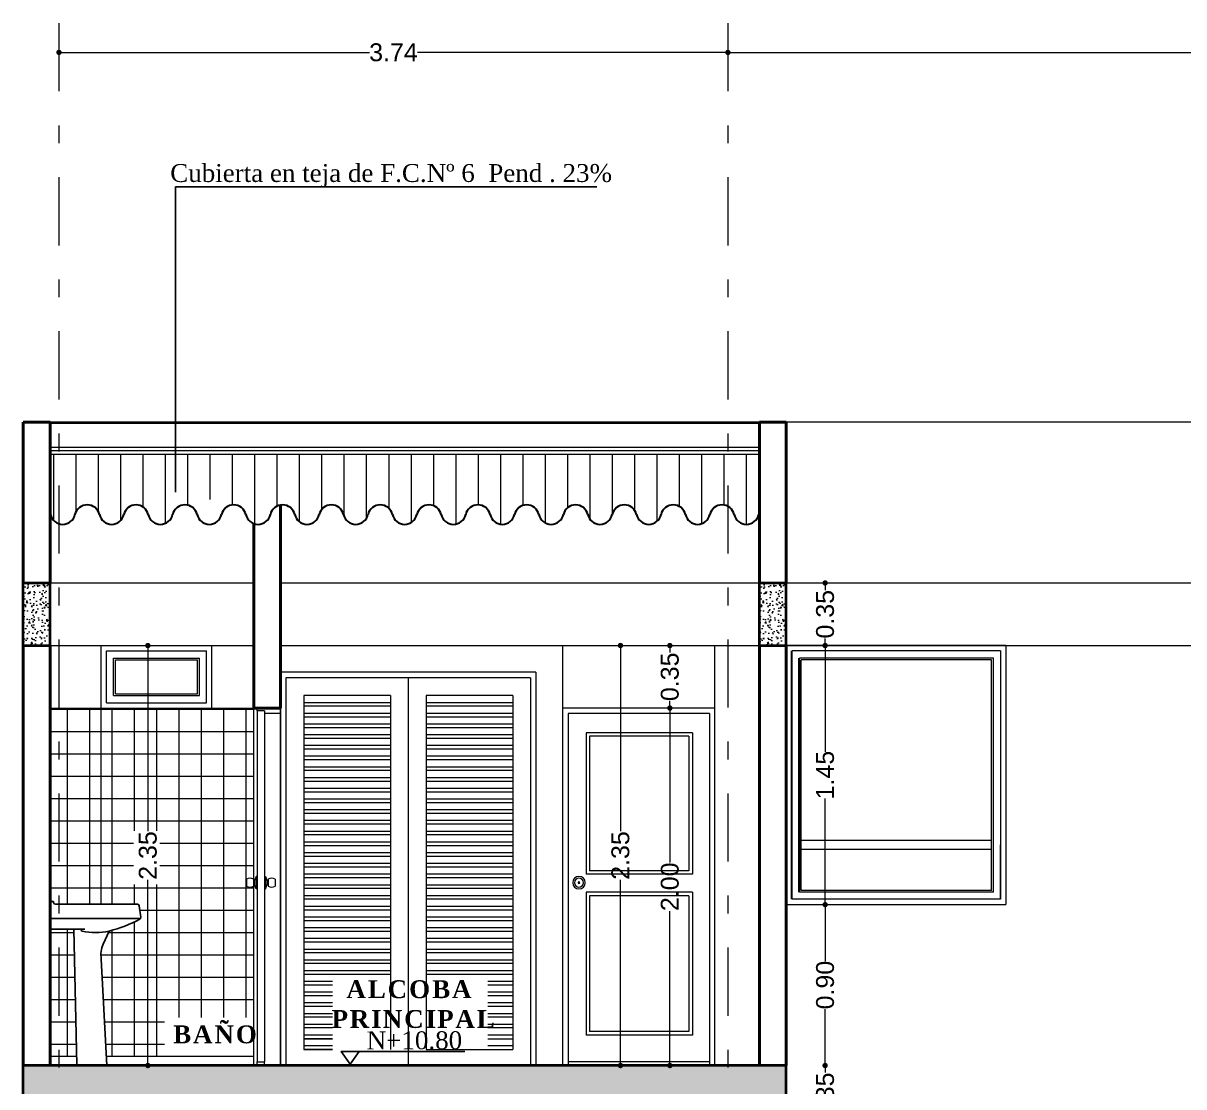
# Model space of a CAD drawing. Header units: inches. Extents: x 2908 to 3459, y -3172 to -55.
# Drawn here: x 3279.45 to 3285.95, y -242.39 to -236.44 of the extents above; entities that cross this region are included whole.
import ezdxf

# ---------------------------------------------------------------- set-up
doc = ezdxf.new("R2010")
doc.units = ezdxf.units.IN
doc.header["$MEASUREMENT"] = 0
doc.linetypes.add('DASHDOT', pattern=[25.4, 12.7, -6.35, 0, -6.35])
for name, color, linetype in [('BORDER', 1, 'Continuous'), ('MUE', 124, 'Continuous'), ('TEXTO', 4, 'Continuous')]:
    doc.layers.add(name, color=color, linetype=linetype)
for name, color, linetype, lineweight in [('Capa2', 1, 'Continuous', 25), ('closets', 32, 'Continuous', 18), ('COLUMNAS', 1, 'Continuous', 35), ('COTA', 1, 'Continuous', 9), ('COTAS 01', 1, 'Continuous', 25), ('E-EJES', 1, 'DASHDOT', 5), ('muebles madera', 44, 'Continuous', 18), ('muros 2', 5, 'Continuous', 40), ('muros bajitos', 4, 'Continuous', 15), ('PISO', 33, 'Continuous', 18), ('teja cortada', 252, 'Continuous', 30)]:
    doc.layers.add(name, color=color, linetype=linetype, lineweight=lineweight)
doc.styles.add('Arial new', font='arial.ttf')
doc.styles.add('CONSTRUCTORA', font='times.ttf', dxfattribs={"height": 0.3})
doc.dimstyles.new('GUS', dxfattribs={"dimtxt": 0.1, "dimasz": 0.03, "dimexe": 0.05, "dimexo": 0.05, "dimgap": 0.005, "dimtad": 0, "dimzin": 1, "dimdsep": 46, "dimtxsty": 'Arial new', "dimblk": 'DOT', "dimcen": 0.01, "dimse1": 1, "dimse2": 1, "dimclrd": 1, "dimclre": 252, "dimclrt": 1, "dimaunit": 1, "dimadec": 0, "dimazin": 2, "dimtfac": 1, "dimtmove": 0, "dimatfit": 2, "dimldrblk": 'ARCHTICK', "dimfxl": 1, "dimlwd": -1, "dimlwe": -1, "dimarcsym": 1})
pattern_1 = [(50, (0, 0), (0.0717260183, -0.0062752135), [0.0075, -0.0825]), (355, (0, 0), (-0.0138751334, 0.0752192134), [0.006, -0.066]), (100.4514, (0.00598, -0.00052), (0.0578509382, 0.0689439542), [0.006374019, -0.0701142112]), (46.1842, (0, 0.02), (0.1067241049, -0.0165519014), [0.01125, -0.12375]), (96.6356, (0.00889, 0.01862), (0.0934662706, 0.097411787), [0.0095610288, -0.1051713]), (351.1842, (0, 0.02), (0.0934661945, 0.09741186), [0.009, -0.099]), (21, (0.01, 0.015), (0.0596907052, -0.0402618891), [0.0075, -0.0825]), (326, (0.01, 0.015), (0.0243315332, 0.0725150045), [0.006, -0.066]), (71.4514, (0.014974, 0.011645), (0.0840222629, 0.0322530497), [0.006374019, -0.0701142112]), (37.5, (0, 0), (0.00121598553, 0.03328938538), [0, -0.0652, 0, -0.067, 0, -0.06625]), (7.5, (0, 0), (0.02630695374, 0.0394411712), [0, -0.0382, 0, -0.0637, 0, -0.02525]), (327.5, (-0.0223, 0), (0.05338224362, -0.00225548717), [0, -0.025, 0, -0.078, 0, -0.1035]), (317.5, (-0.0323, 0), (0.05831861693, 0.01001049823), [0, -0.0325, 0, -0.0518, 0, -0.0735])]

# ---------------------------------------------------------------- blocks, each defined once
blk = doc.blocks.new('lavamanos lateral')
at = {"layer": 'MUE', "linetype": 'Continuous'}
for p, q in [((2161.5263, 1650.482), (2161.5463, 1650.482)), ((2161.5263, 1650.327), (2161.5263, 1650.482)), ((2161.5463, 1650.477), (2161.5463, 1650.482)), ((2161.5563, 1650.467), (2162.0155, 1650.467)), ((2162.0335, 1650.3938), (2162.0254, 1650.4583)), ((2161.5263, 1650.387), (2162.0319, 1650.387)), ((2161.7211, 1650.327), (2161.5263, 1650.327)), ((2161.6585, 1650.327), (2161.6763, 1649.5681)), ((2161.8563, 1650.317), (2161.8238, 1650.2439)), ((2161.8127, 1650.1595), (2161.8441, 1649.5645))]:
    blk.add_line(p, q, dxfattribs=at)
for centre, radius, start, end in [((2161.5563, 1650.477), 0.01, 180, 270), ((2162.0155, 1650.457), 0.01, 7.12502, 90), ((2162.0235, 1650.3925), 0.01, 298.70829, 7.12502), ((2161.7087, 1650.327), 0.0103, 180, 256.45421), ((2161.6896, 1651.0023), 0.7052, 283.67362, 298.70829), ((2161.7813, 1650.6284), 0.3202, 256.45421, 283.54579), ((2161.9609, 1650.183), 0.15, 156.03751, 189.01739)]:
    blk.add_arc(centre, radius, start, end, dxfattribs=at)
blk = doc.blocks.new('puerta alcoba derecha')
at = {"layer": 'closets', "ltscale": 0.2}
for p, q in [((2159.1273, 1648.1958), (2159.9773, 1648.1958)), ((2159.1273, 1646.1958), (2159.1273, 1648.1958)), ((2159.9773, 1646.1958), (2159.9773, 1648.1958)), ((2159.9773, 1646.1958), (2159.9773, 1648.1958)), ((2159.1573, 1648.1658), (2159.1573, 1646.1958)), ((2159.1573, 1648.1658), (2159.9473, 1648.1658)), ((2159.9473, 1648.1658), (2159.9473, 1646.1958)), ((2159.2517, 1648.058), (2159.2517, 1647.2658)), ((2159.2517, 1648.058), (2159.8473, 1648.058)), ((2159.8473, 1648.058), (2159.8473, 1647.2658)), ((2159.2717, 1648.038), (2159.2717, 1647.2858)), ((2159.2717, 1648.038), (2159.8273, 1648.038)), ((2159.8273, 1648.038), (2159.8273, 1647.2858)), ((2159.2717, 1647.2858), (2159.8273, 1647.2858)), ((2159.2517, 1647.2658), (2159.8473, 1647.2658)), ((2159.2517, 1647.1658), (2159.8473, 1647.1658)), ((2159.2517, 1647.1658), (2159.2517, 1646.3658)), ((2159.2717, 1647.1458), (2159.8273, 1647.1458)), ((2159.2717, 1647.1458), (2159.2717, 1646.3858)), ((2159.8273, 1647.1458), (2159.8273, 1646.3858)), ((2159.8473, 1647.1658), (2159.8473, 1646.3658)), ((2159.2517, 1646.3658), (2159.8473, 1646.3658)), ((2159.2717, 1646.3858), (2159.8273, 1646.3858)), ((2159.1573, 1646.2158), (2159.9473, 1646.2158))]:
    blk.add_line(p, q, dxfattribs=at)
for radius in [0.035, 0.025, 0.005]:
    blk.add_circle((2159.8872, 1647.2189), radius, dxfattribs=at)
blk = doc.blocks.new('_Dot')
at = {"color": 0, "linetype": 'ByBlock', "lineweight": -2}
blk.add_line((-0.5, 0), (-1, 0), dxfattribs=at)
at = {"color": 0, "linetype": 'ByBlock', "const_width": 0.5}
blk.add_lwpolyline([(-0.25, 0, 1), (0.25, 0, 1)], format="xyb", close=True, dxfattribs=at)
blk = doc.blocks.new('*D4703')
at = {"layer": 'COTA', "color": 1, "linetype": 'Continuous', "transparency": 16777216}
for p, q in [((3280.151, -239.9513), (3280.151, -240.9601)), ((3280.151, -242.2412), (3280.151, -241.2324))]:
    blk.add_line(p, q, dxfattribs=at)
at = {"layer": 'Defpoints', "color": 0, "transparency": 16777216}
for p in [(3280.151, -239.9213), (3286.7225, -239.9213), (3279.6038, -242.2712)]:
    blk.add_point(p, dxfattribs=at)
at = {"layer": 'COTA', "color": 1, "transparency": 16777216, "xscale": 0.03, "yscale": 0.03, "zscale": 0.03}
for p, rotation in [((3280.151, -239.9213), 90), ((3280.151, -242.2712), 270)]:
    blk.add_blockref('_Dot', p, dxfattribs=dict(at, rotation=rotation))
at = {"layer": 'COTA', "color": 1, "transparency": 16777216, "insert": (3280.151, -241.0962), "char_height": 0.1, "attachment_point": 5, "rotation": 90, "style": 'Arial new'}
blk.add_mtext('2.35', dxfattribs=at)
blk = doc.blocks.new('_ArchTick')
at = {"color": 0, "linetype": 'ByBlock', "const_width": 0.15}
blk.add_lwpolyline([(-0.5, -0.5), (0.5, 0.5)], dxfattribs=at)
blk = doc.blocks.new('*D4742')
at = {"layer": 'COTA', "color": 1, "linetype": 'Continuous', "transparency": 16777216}
for p, q in [((3279.1094, -239.6012), (3279.1094, -240.7856)), ((3279.1094, -242.2412), (3279.1094, -241.0568))]:
    blk.add_line(p, q, dxfattribs=at)
at = {"layer": 'Defpoints', "color": 0, "transparency": 16777216}
for p in [(3279.1094, -239.5712), (3279.4538, -239.5712, 0.4851), (3279.4538, -242.2712, -7.182)]:
    blk.add_point(p, dxfattribs=at)
at = {"layer": 'COTA', "color": 1, "transparency": 16777216, "xscale": 0.03, "yscale": 0.03, "zscale": 0.03}
for p, rotation in [((3279.1094, -239.5712), 90), ((3279.1094, -242.2712), 270)]:
    blk.add_blockref('_Dot', p, dxfattribs=dict(at, rotation=rotation))
at = {"layer": 'COTA', "color": 1, "transparency": 16777216, "insert": (3279.1094, -240.9212), "char_height": 0.1, "attachment_point": 5, "rotation": 90, "style": 'Arial new'}
blk.add_mtext('2.70', dxfattribs=at)
blk = doc.blocks.new('*D4868')
at = {"layer": 'COTA', "color": 1, "linetype": 'Continuous', "transparency": 16777216}
for p, q in [((3283.4259, -236.6027), (3286.1358, -236.6027)), ((3289.1162, -236.6027), (3286.4063, -236.6027))]:
    blk.add_line(p, q, dxfattribs=at)
at = {"layer": 'Defpoints', "color": 0, "transparency": 16777216}
for p in [(3283.3959, -236.4393, -7.182), (3289.1462, -236.4393, -7.182), (3283.3959, -236.6027)]:
    blk.add_point(p, dxfattribs=at)
at = {"layer": 'COTA', "color": 1, "transparency": 16777216, "xscale": 0.03, "yscale": 0.03, "zscale": 0.03, "rotation": 180}
blk.add_blockref('_Dot', (3283.3959, -236.6027), dxfattribs=at)
at = {"layer": 'COTA', "color": 1, "transparency": 16777216, "xscale": 0.03, "yscale": 0.03, "zscale": 0.03}
blk.add_blockref('_Dot', (3289.1462, -236.6027), dxfattribs=at)
at = {"layer": 'COTA', "color": 1, "transparency": 16777216, "insert": (3286.271, -236.6027), "char_height": 0.1, "attachment_point": 5, "style": 'Arial new'}
blk.add_mtext('5.75', dxfattribs=at)
blk = doc.blocks.new('*D4869')
at = {"layer": 'COTA', "color": 1, "linetype": 'Continuous', "transparency": 16777216}
for p, q in [((3279.6839, -236.6027), (3281.3903, -236.6027)), ((3283.3659, -236.6027), (3281.6595, -236.6027))]:
    blk.add_line(p, q, dxfattribs=at)
at = {"layer": 'Defpoints', "color": 0, "transparency": 16777216}
for p in [(3279.6539, -236.4393, 0.0235), (3283.3959, -236.4393, -7.182), (3279.6539, -236.6027)]:
    blk.add_point(p, dxfattribs=at)
at = {"layer": 'COTA', "color": 1, "transparency": 16777216, "xscale": 0.03, "yscale": 0.03, "zscale": 0.03, "rotation": 180}
blk.add_blockref('_Dot', (3279.6539, -236.6027), dxfattribs=at)
at = {"layer": 'COTA', "color": 1, "transparency": 16777216, "xscale": 0.03, "yscale": 0.03, "zscale": 0.03}
blk.add_blockref('_Dot', (3283.3959, -236.6027), dxfattribs=at)
at = {"layer": 'COTA', "color": 1, "transparency": 16777216, "insert": (3281.5249, -236.6027), "char_height": 0.1, "attachment_point": 5, "style": 'Arial new'}
blk.add_mtext('3.74', dxfattribs=at)
blk = doc.blocks.new('*D4946')
at = {"layer": 'COTA', "color": 1, "linetype": 'Continuous', "transparency": 16777216}
for p, q in [((3283.9397, -242.3012), (3283.9397, -242.311)), ((3283.9397, -242.5912), (3283.9397, -242.5815))]:
    blk.add_line(p, q, dxfattribs=at)
at = {"layer": 'Defpoints', "color": 0, "transparency": 16777216}
for p in [(3283.6924, -242.2712, 0), (3283.9397, -242.2712), (3283.6924, -242.6212, 0.4851)]:
    blk.add_point(p, dxfattribs=at)
at = {"layer": 'COTA', "color": 1, "transparency": 16777216, "xscale": 0.03, "yscale": 0.03, "zscale": 0.03}
for p, rotation in [((3283.9397, -242.2712), 90), ((3283.9397, -242.6212), 270)]:
    blk.add_blockref('_Dot', p, dxfattribs=dict(at, rotation=rotation))
at = {"layer": 'COTA', "color": 1, "transparency": 16777216, "insert": (3283.9397, -242.4462), "char_height": 0.1, "attachment_point": 5, "rotation": 90, "style": 'Arial new'}
blk.add_mtext('0.35', dxfattribs=at)
blk = doc.blocks.new('*D4950')
at = {"layer": 'COTA', "color": 1, "linetype": 'Continuous', "transparency": 16777216}
for p, q in [((3283.9397, -241.4012), (3283.9397, -241.6865)), ((3283.9397, -242.2412), (3283.9397, -241.956))]:
    blk.add_line(p, q, dxfattribs=at)
at = {"layer": 'Defpoints', "color": 0, "transparency": 16777216}
for p in [(3284.9179, -241.3712, 0.4851), (3283.9397, -242.2712), (3284.9179, -242.2712)]:
    blk.add_point(p, dxfattribs=at)
at = {"layer": 'COTA', "color": 1, "transparency": 16777216, "xscale": 0.03, "yscale": 0.03, "zscale": 0.03}
for p, rotation in [((3283.9397, -241.3712), 90), ((3283.9397, -242.2712), 270)]:
    blk.add_blockref('_Dot', p, dxfattribs=dict(at, rotation=rotation))
at = {"layer": 'COTA', "color": 1, "transparency": 16777216, "insert": (3283.9397, -241.8212), "char_height": 0.1, "attachment_point": 5, "rotation": 90, "style": 'Arial new'}
blk.add_mtext('0.90', dxfattribs=at)
blk = doc.blocks.new('*D4951')
at = {"layer": 'COTA', "color": 1, "linetype": 'Continuous', "transparency": 16777216}
for p, q in [((3283.9397, -239.9513), (3283.9397, -240.5157)), ((3283.9397, -241.3412), (3283.9397, -240.7768))]:
    blk.add_line(p, q, dxfattribs=at)
at = {"layer": 'Defpoints', "color": 0, "transparency": 16777216}
for p in [(3283.6924, -239.9213, 0.4851), (3283.9397, -239.9213), (3283.6924, -241.3712, 0.4851)]:
    blk.add_point(p, dxfattribs=at)
at = {"layer": 'COTA', "color": 1, "transparency": 16777216, "xscale": 0.03, "yscale": 0.03, "zscale": 0.03}
for p, rotation in [((3283.9397, -239.9213), 90), ((3283.9397, -241.3712), 270)]:
    blk.add_blockref('_Dot', p, dxfattribs=dict(at, rotation=rotation))
at = {"layer": 'COTA', "color": 1, "transparency": 16777216, "insert": (3283.9397, -240.6463), "char_height": 0.1, "attachment_point": 5, "rotation": 90, "style": 'Arial new'}
blk.add_mtext('1.45', dxfattribs=at)
blk = doc.blocks.new('*D4949')
at = {"layer": 'COTA', "color": 1, "linetype": 'Continuous', "transparency": 16777216}
for p, q in [((3283.9397, -239.6012), (3283.9397, -239.611)), ((3283.9397, -239.8913), (3283.9397, -239.8815))]:
    blk.add_line(p, q, dxfattribs=at)
at = {"layer": 'Defpoints', "color": 0, "transparency": 16777216}
for p in [(3283.6924, -239.5712, 0), (3283.9397, -239.5712), (3283.6924, -239.9213, 0.4851)]:
    blk.add_point(p, dxfattribs=at)
at = {"layer": 'COTA', "color": 1, "transparency": 16777216, "xscale": 0.03, "yscale": 0.03, "zscale": 0.03}
for p, rotation in [((3283.9397, -239.5712), 90), ((3283.9397, -239.9213), 270)]:
    blk.add_blockref('_Dot', p, dxfattribs=dict(at, rotation=rotation))
at = {"layer": 'COTA', "color": 1, "transparency": 16777216, "insert": (3283.9397, -239.7463), "char_height": 0.1, "attachment_point": 5, "rotation": 90, "style": 'Arial new'}
blk.add_mtext('0.35', dxfattribs=at)
blk = doc.blocks.new('*D4955')
at = {"layer": 'COTA', "color": 1, "linetype": 'Continuous', "transparency": 16777216}
for p, q in [((3282.7947, -239.9512), (3282.7947, -240.9601)), ((3282.7947, -242.2412), (3282.7947, -241.2323))]:
    blk.add_line(p, q, dxfattribs=at)
at = {"layer": 'Defpoints', "color": 0, "transparency": 16777216}
for p in [(3282.7947, -239.9212), (3283.5724, -239.9212, 0.4851), (3283.5724, -242.2712, 0)]:
    blk.add_point(p, dxfattribs=at)
at = {"layer": 'COTA', "color": 1, "transparency": 16777216, "xscale": 0.03, "yscale": 0.03, "zscale": 0.03}
for p, rotation in [((3282.7947, -239.9212), 90), ((3282.7947, -242.2712), 270)]:
    blk.add_blockref('_Dot', p, dxfattribs=dict(at, rotation=rotation))
at = {"layer": 'COTA', "color": 1, "transparency": 16777216, "insert": (3282.7947, -241.0962), "char_height": 0.1, "attachment_point": 5, "rotation": 90, "style": 'Arial new'}
blk.add_mtext('2.35', dxfattribs=at)
blk = doc.blocks.new('*D4956')
at = {"layer": 'COTA', "color": 1, "linetype": 'Continuous', "transparency": 16777216}
for p, q in [((3283.0711, -240.3012), (3283.0711, -241.1357)), ((3283.0711, -242.2412), (3283.0711, -241.4068))]:
    blk.add_line(p, q, dxfattribs=at)
at = {"layer": 'Defpoints', "color": 0, "transparency": 16777216}
for p in [(3283.0711, -240.2712), (3283.3222, -240.2712, 0.9703), (3283.3222, -242.2712, 0.9703)]:
    blk.add_point(p, dxfattribs=at)
at = {"layer": 'COTA', "color": 1, "transparency": 16777216, "xscale": 0.03, "yscale": 0.03, "zscale": 0.03}
for p, rotation in [((3283.0711, -240.2712), 90), ((3283.0711, -242.2712), 270)]:
    blk.add_blockref('_Dot', p, dxfattribs=dict(at, rotation=rotation))
at = {"layer": 'COTA', "color": 1, "transparency": 16777216, "insert": (3283.0711, -241.2712), "char_height": 0.1, "attachment_point": 5, "rotation": 90, "style": 'Arial new'}
blk.add_mtext('2.00', dxfattribs=at)
blk = doc.blocks.new('*D4957')
at = {"layer": 'COTA', "color": 1, "linetype": 'Continuous', "transparency": 16777216}
for p, q in [((3283.0711, -239.9513), (3283.0711, -239.961)), ((3283.0711, -240.2412), (3283.0711, -240.2315))]:
    blk.add_line(p, q, dxfattribs=at)
at = {"layer": 'Defpoints', "color": 0, "transparency": 16777216}
for p in [(3283.0711, -239.9213), (3283.3222, -239.9213, 0.9703), (3283.3222, -240.2712, 0.9703)]:
    blk.add_point(p, dxfattribs=at)
at = {"layer": 'COTA', "color": 1, "transparency": 16777216, "xscale": 0.03, "yscale": 0.03, "zscale": 0.03}
for p, rotation in [((3283.0711, -239.9213), 90), ((3283.0711, -240.2712), 270)]:
    blk.add_blockref('_Dot', p, dxfattribs=dict(at, rotation=rotation))
at = {"layer": 'COTA', "color": 1, "transparency": 16777216, "insert": (3283.0711, -240.0963), "char_height": 0.1, "attachment_point": 5, "rotation": 90, "style": 'Arial new'}
blk.add_mtext('0.35', dxfattribs=at)

msp = doc.modelspace()

# ---------------------------------------------------------------- hatches: boundary and pattern name
at = {"layer": 'COTA', "lineweight": 9}
h = msp.add_hatch(dxfattribs=at)
h.set_pattern_fill('AR-CONC', color=256, scale=0.01, style=0)
h.set_pattern_definition(pattern_1)
h.paths.add_polyline_path([(3279.6038, -239.5712), (3279.4538, -239.5712), (3279.4538, -239.9212), (3279.6038, -239.9212)])
h = msp.add_hatch(dxfattribs=at)
h.set_pattern_fill('AR-CONC', color=256, scale=0.01, style=0)
h.set_pattern_definition([(50, (4.11859, -4e-05), (0.0717260183, -0.0062752135), [0.0075, -0.0825]), (355, (4.11859, -4e-05), (-0.0138751334, 0.0752192134), [0.006, -0.066]), (100.4514, (4.12457, -0.00056), (0.0578509382, 0.0689439542), [0.006374019, -0.0701142112]), (46.1842, (4.11859, 0.01996), (0.1067241049, -0.0165519014), [0.01125, -0.12375]), (96.6356, (4.12748, 0.01858), (0.0934662706, 0.097411787), [0.0095610288, -0.1051713]), (351.1842, (4.11859, 0.01996), (0.0934661945, 0.09741186), [0.009, -0.099]), (21, (4.12859, 0.01496), (0.0596907052, -0.0402618891), [0.0075, -0.0825]), (326, (4.12859, 0.01496), (0.0243315332, 0.0725150045), [0.006, -0.066]), (71.4514, (4.133565, 0.011606), (0.0840222629, 0.0322530497), [0.006374019, -0.0701142112]), (37.5, (4.11859, -4e-05), (0.00121598553, 0.03328938538), [0, -0.0652, 0, -0.067, 0, -0.06625]), (7.5, (4.11859, -4e-05), (0.02630695374, 0.0394411712), [0, -0.0382, 0, -0.0637, 0, -0.02525]), (327.5, (4.09629, -4e-05), (0.05338224362, -0.00225548717), [0, -0.025, 0, -0.078, 0, -0.1035]), (317.5, (4.08629, -4e-05), (0.05831861693, 0.0100104982), [0, -0.0325, 0, -0.0518, 0, -0.0735])])
h.paths.add_polyline_path([(3283.7224, -239.5712), (3283.5724, -239.5712), (3283.5724, -239.9213), (3283.7224, -239.9213)])
h = msp.add_hatch(dxfattribs=at)
h.set_pattern_fill('AR-CONC', color=256, scale=0.01, style=0)
h.set_pattern_definition(pattern_1)
h.paths.add_polyline_path([(3283.7224, -242.2712), (3279.4538, -242.2712), (3279.4538, -242.6212), (3283.7224, -242.6212)])
h.paths.add_polyline_path([(3286.8725, -242.2712), (3286.7194, -242.2712), (3286.7194, -242.6212), (3286.8725, -242.6212)])
h.paths.add_polyline_path([(3290.3373, -242.2712), (3289.0725, -242.2712), (3289.0725, -242.6212), (3290.3373, -242.6212)])
at = {"layer": 'PISO'}
h = msp.add_hatch(dxfattribs=at)
h.set_pattern_fill('NET', color=256, style=0)
h.set_pattern_definition([(360, (2.32628, 2.34754), (1e-16, 0.125), []), (90, (2.32628, 2.34754), (-0.125, 1e-16), [])])
h.paths.add_polyline_path([(3279.7361, -241.5086), (3279.6038, -241.5086), (3279.6038, -242.2212), (3279.7528, -242.2212)])
h.paths.add_polyline_path([(3280.0714, -240.9582), (3280.2189, -240.9582), (3280.2189, -241.2583), (3280.0714, -241.2583)])
h.paths.add_polyline_path([(3280.2434, -242.0025), (3280.7434, -242.0025), (3280.7434, -240.2712), (3279.6038, -240.2712), (3279.6038, -241.3536), (3279.6238, -241.3536), (3279.6238, -241.3586), (3279.6268, -241.3657), (3279.6338, -241.3686), (3280.093, -241.3686), (3280.0996, -241.3711), (3280.1029, -241.3774), (3280.1111, -241.4432), (3280.1089, -241.4506), (3280.0147, -241.4937), (3279.9338, -241.5186), (3279.9149, -241.5614), (3279.8972, -241.6022), (3279.8915, -241.6223), (3279.8886, -241.6608), (3279.919, -242.2212), (3280.2434, -242.2212)])

# ---------------------------------------------------------------- linework, layer by layer
at = {"layer": 'BORDER'}
msp.add_line((3280.306, -237.3544), (3282.6621, -237.3544), dxfattribs=at)
at = {"layer": 'Capa2'}
msp.add_line((3280.306, -239.0623), (3280.306, -237.3544), dxfattribs=at)
at = {"layer": 'closets', "ltscale": 0.2}
for p, q in [((3280.7634, -240.2862, 14.0699), (3280.7634, -240.2712, 14.0699)), ((3280.8934, -240.3012, 14.0699), (3280.8934, -240.2712, 14.0699)), ((3280.7634, -240.2862, 14.0699), (3280.7634, -242.2512, 14.0699)), ((3280.8034, -240.2862, 14.0699), (3280.7634, -240.2862, 14.0699)), ((3280.8034, -240.2862, 14.0699), (3280.8034, -242.2512, 14.0699)), ((3280.8934, -240.3012, 14.0699), (3280.8034, -240.3012, 14.0699)), ((3280.8934, -242.2712, 14.0699), (3280.8934, -240.3012, 14.0699)), ((3280.7034, -241.2281, 14.0699), (3280.7034, -241.2681, 14.0699)), ((3280.743, -241.2281, 14.0699), (3280.743, -241.2681, 14.0699)), ((3280.7485, -241.2396, 14.0699), (3280.743, -241.2396, 14.0699)), ((3280.757, -241.2131, 14.0699), (3280.7485, -241.2381, 14.0699)), ((3280.7485, -241.2381, 14.0699), (3280.7485, -241.2581, 14.0699)), ((3280.757, -241.2131, 14.0699), (3280.757, -241.2831, 14.0699)), ((3280.7634, -241.2131, 14.0699), (3280.757, -241.2131, 14.0699)), ((3280.8034, -241.2131, 14.0699), (3280.8098, -241.2131, 14.0699)), ((3280.8098, -241.2131, 14.0699), (3280.8098, -241.2831, 14.0699)), ((3280.8098, -241.2131, 14.0699), (3280.8183, -241.2381, 14.0699)), ((3280.8183, -241.2381, 14.0699), (3280.8183, -241.2581, 14.0699)), ((3280.8183, -241.2396, 14.0699), (3280.8238, -241.2396, 14.0699)), ((3280.8238, -241.2281, 14.0699), (3280.8238, -241.2681, 14.0699)), ((3280.8634, -241.2281, 14.0699), (3280.8634, -241.2681, 14.0699)), ((3280.7485, -241.2567, 14.0699), (3280.743, -241.2567, 14.0699)), ((3280.757, -241.2831, 14.0699), (3280.7485, -241.2581, 14.0699)), ((3280.7634, -241.2831, 14.0699), (3280.757, -241.2831, 14.0699)), ((3280.8034, -241.2831, 14.0699), (3280.8098, -241.2831, 14.0699)), ((3280.8098, -241.2831, 14.0699), (3280.8183, -241.2581, 14.0699)), ((3280.8183, -241.2567, 14.0699), (3280.8238, -241.2567, 14.0699)), ((3280.7634, -242.2712, 14.0699), (3280.7634, -242.2512, 14.0699)), ((3280.7634, -242.2512, 14.0699), (3280.8034, -242.2512, 14.0699)), ((3280.8034, -242.2712, 14.0699), (3280.8034, -242.2512, 14.0699))]:
    msp.add_line(p, q, dxfattribs=at)
for centre, start, end in [((3280.7232, -241.2649, 14.0699), 61.68389, 118.31611), ((3280.8436, -241.2649, 14.0699), 61.68389, 118.31611), ((3280.7232, -241.2314, 14.0699), 241.68389, 298.31611), ((3280.8436, -241.2314, 14.0699), 241.68389, 298.31611)]:
    msp.add_arc(centre, 0.0418, start, end, dxfattribs=at)
at = {"layer": 'COLUMNAS'}
for p, q in [((3279.4538, -239.5712, -7.182), (3279.6038, -239.5712, -7.182)), ((3279.4538, -239.9212, -7.182), (3279.4538, -239.5712, -7.182)), ((3279.6038, -239.9212, -7.182), (3279.6038, -239.5712, -7.182)), ((3283.5724, -239.5712, 0.4851), (3283.7224, -239.5712, 0.4851)), ((3283.5724, -239.9212, 0.4851), (3283.5724, -239.5712, 0.4851)), ((3283.5724, -239.5712, 0.4851), (3283.7224, -239.5712, 0.4851)), ((3283.7224, -239.9212, 0.4851), (3283.7224, -239.5712, 0.4851)), ((3279.4538, -239.9212, -7.182), (3279.6038, -239.9212, -7.182)), ((3283.5724, -239.9212, 0.4851), (3283.7224, -239.9212, 0.4851)), ((3279.4538, -242.6212, -7.182), (3279.4538, -242.2712, -7.182)), ((3283.7224, -242.2712, 0.4851), (3279.4538, -242.2712, 0.4851)), ((3283.7224, -242.6212, 0.4851), (3283.7224, -242.2712, 0.4851))]:
    msp.add_line(p, q, dxfattribs=at)
at = {"layer": 'E-EJES', "ltscale": 0.03}
for p, q in [((3279.6539, -236.4393, 7.2055), (3279.6539, -253.7512, 5.0927)), ((3283.3959, -236.4393), (3283.3959, -253.5712))]:
    msp.add_line(p, q, dxfattribs=at)
at = {"layer": 'muebles madera'}
for p, q in [((3282.3222, -240.0712, 14.0699), (3280.8934, -240.0712, 14.0699)), ((3280.8934, -240.0712, 14.0699), (3280.8934, -242.2712, 14.0699)), ((3282.3222, -240.0712, 14.0699), (3282.3222, -242.2712, 14.0699)), ((3280.9234, -240.1012, 14.0699), (3280.9234, -242.2712, 14.0699)), ((3282.2922, -240.1012, 14.0699), (3280.9234, -240.1012, 14.0699)), ((3281.6078, -240.1012, 14.0699), (3281.6078, -242.2712, 0.4851)), ((3282.2922, -240.1012, 14.0699), (3282.2922, -242.2712, 14.0699)), ((3281.0234, -240.2012, 14.0699), (3281.0234, -242.1813, 14.0699)), ((3281.5078, -240.2012, 14.0699), (3281.0234, -240.2012, 14.0699)), ((3281.5078, -240.2012, 13.4438), (3281.5078, -242.1813, 1.0482)), ((3282.1922, -240.2012, 14.0699), (3281.7078, -240.2012, 14.0699)), ((3281.7078, -240.2012, 13.4438), (3281.7078, -242.1814, 1.0478)), ((3282.1922, -240.2012, 14.0699), (3282.1922, -242.1814, 14.0699)), ((3281.5078, -240.2412, 14.0699), (3281.0234, -240.2412, 14.0699)), ((3281.5078, -240.2612, 14.0699), (3281.0234, -240.2612, 14.0699)), ((3282.1922, -240.2412, 14.0699), (3281.7078, -240.2412, 14.0699)), ((3282.1922, -240.2612, 14.0699), (3281.7078, -240.2612, 14.0699)), ((3281.5078, -240.3012, 14.0699), (3281.0234, -240.3012, 14.0699)), ((3281.5078, -240.3212, 14.0699), (3281.0234, -240.3212, 14.0699)), ((3282.1922, -240.3012, 14.0699), (3281.7078, -240.3012, 14.0699)), ((3282.1922, -240.3212, 14.0699), (3281.7078, -240.3212, 14.0699)), ((3281.5078, -240.3612, 14.0699), (3281.0234, -240.3612, 14.0699)), ((3281.5078, -240.3812, 14.0699), (3281.0234, -240.3812, 14.0699)), ((3282.1922, -240.3612, 14.0699), (3281.7078, -240.3612, 14.0699)), ((3282.1922, -240.3812, 14.0699), (3281.7078, -240.3812, 14.0699)), ((3281.5078, -240.4212, 14.0699), (3281.0234, -240.4212, 14.0699)), ((3281.5078, -240.4412, 14.0699), (3281.0234, -240.4412, 14.0699)), ((3282.1922, -240.4212, 14.0699), (3281.7078, -240.4212, 14.0699)), ((3282.1922, -240.4412, 14.0699), (3281.7078, -240.4412, 14.0699)), ((3281.5078, -240.4812, 14.0699), (3281.0234, -240.4812, 14.0699)), ((3281.5078, -240.5012, 14.0699), (3281.0234, -240.5012, 14.0699)), ((3282.1922, -240.4812, 14.0699), (3281.7078, -240.4812, 14.0699)), ((3282.1922, -240.5012, 14.0699), (3281.7078, -240.5012, 14.0699)), ((3281.5078, -240.5412, 14.0699), (3281.0234, -240.5412, 14.0699)), ((3281.5078, -240.5612, 14.0699), (3281.0234, -240.5612, 14.0699)), ((3281.5078, -240.6012, 14.0699), (3281.0234, -240.6012, 14.0699)), ((3282.1922, -240.5412, 14.0699), (3281.7078, -240.5412, 14.0699)), ((3282.1922, -240.5612, 14.0699), (3281.7078, -240.5612, 14.0699)), ((3282.1922, -240.6012, 14.0699), (3281.7078, -240.6012, 14.0699)), ((3281.5078, -240.6212, 14.0699), (3281.0234, -240.6212, 14.0699)), ((3281.5078, -240.6612, 14.0699), (3281.0234, -240.6612, 14.0699)), ((3282.1922, -240.6212, 14.0699), (3281.7078, -240.6212, 14.0699)), ((3282.1922, -240.6612, 14.0699), (3281.7078, -240.6612, 14.0699)), ((3281.5078, -240.6812, 14.0699), (3281.0234, -240.6812, 14.0699)), ((3281.5078, -240.7212, 14.0699), (3281.0234, -240.7212, 14.0699)), ((3282.1922, -240.6812, 14.0699), (3281.7078, -240.6812, 14.0699)), ((3282.1922, -240.7212, 14.0699), (3281.7078, -240.7212, 14.0699)), ((3281.5078, -240.7412, 14.0699), (3281.0234, -240.7412, 14.0699)), ((3281.5078, -240.7812, 14.0699), (3281.0234, -240.7812, 14.0699)), ((3282.1922, -240.7412, 14.0699), (3281.7078, -240.7412, 14.0699)), ((3282.1922, -240.7812, 14.0699), (3281.7078, -240.7812, 14.0699)), ((3281.5078, -240.8012, 14.0699), (3281.0234, -240.8012, 14.0699)), ((3281.5078, -240.8412, 14.0699), (3281.0234, -240.8412, 14.0699)), ((3281.5078, -240.8612, 14.0699), (3281.0234, -240.8612, 14.0699)), ((3282.1922, -240.8012, 14.0699), (3281.7078, -240.8012, 14.0699)), ((3282.1922, -240.8412, 14.0699), (3281.7078, -240.8412, 14.0699)), ((3282.1922, -240.8612, 14.0699), (3281.7078, -240.8612, 14.0699)), ((3281.5078, -240.9012, 14.0699), (3281.0234, -240.9012, 14.0699)), ((3281.5078, -240.9212, 14.0699), (3281.0234, -240.9212, 14.0699)), ((3282.1922, -240.9012, 14.0699), (3281.7078, -240.9012, 14.0699)), ((3282.1922, -240.9212, 14.0699), (3281.7078, -240.9212, 14.0699)), ((3281.5078, -240.9612, 14.0699), (3281.0234, -240.9612, 14.0699)), ((3281.5078, -240.9812, 14.0699), (3281.0234, -240.9812, 14.0699)), ((3282.1922, -240.9612, 14.0699), (3281.7078, -240.9612, 14.0699)), ((3282.1922, -240.9812, 14.0699), (3281.7078, -240.9812, 14.0699)), ((3281.5078, -241.0212, 14.0699), (3281.0234, -241.0212, 14.0699)), ((3281.5078, -241.0412, 14.0699), (3281.0234, -241.0412, 14.0699)), ((3282.1922, -241.0212, 14.0699), (3281.7078, -241.0212, 14.0699)), ((3282.1922, -241.0412, 14.0699), (3281.7078, -241.0412, 14.0699)), ((3281.5078, -241.0812, 14.0699), (3281.0234, -241.0812, 14.0699)), ((3281.5078, -241.1012, 14.0699), (3281.0234, -241.1012, 14.0699)), ((3282.1922, -241.0812, 14.0699), (3281.7078, -241.0812, 14.0699)), ((3282.1922, -241.1012, 14.0699), (3281.7078, -241.1012, 14.0699)), ((3281.5078, -241.1412, 14.0699), (3281.0234, -241.1412, 14.0699)), ((3281.5078, -241.1612, 14.0699), (3281.0234, -241.1612, 14.0699)), ((3282.1922, -241.1412, 14.0699), (3281.7078, -241.1412, 14.0699)), ((3282.1922, -241.1612, 14.0699), (3281.7078, -241.1612, 14.0699)), ((3281.5078, -241.2012, 14.0699), (3281.0234, -241.2012, 14.0699)), ((3281.5078, -241.2212, 14.0699), (3281.0234, -241.2212, 14.0699)), ((3282.1922, -241.2012, 14.0699), (3281.7078, -241.2012, 14.0699)), ((3282.1922, -241.2212, 14.0699), (3281.7078, -241.2212, 14.0699)), ((3281.5078, -241.2612, 14.0699), (3281.0234, -241.2612, 14.0699)), ((3281.5078, -241.2812, 14.0699), (3281.0234, -241.2812, 14.0699)), ((3282.1922, -241.2612, 14.0699), (3281.7078, -241.2612, 14.0699)), ((3282.1922, -241.2812, 14.0699), (3281.7078, -241.2812, 14.0699)), ((3281.5078, -241.3212, 14.0699), (3281.0234, -241.3212, 14.0699)), ((3281.5078, -241.3412, 14.0699), (3281.0234, -241.3412, 14.0699)), ((3281.5078, -241.3812, 14.0699), (3281.0234, -241.3812, 14.0699)), ((3282.1922, -241.3212, 14.0699), (3281.7078, -241.3212, 14.0699)), ((3282.1922, -241.3412, 14.0699), (3281.7078, -241.3412, 14.0699)), ((3282.1922, -241.3812, 14.0699), (3281.7078, -241.3812, 14.0699)), ((3281.5078, -241.4012, 14.0699), (3281.0234, -241.4012, 14.0699)), ((3281.5078, -241.4412, 14.0699), (3281.0234, -241.4412, 14.0699)), ((3282.1922, -241.4012, 14.0699), (3281.7078, -241.4012, 14.0699)), ((3282.1922, -241.4412, 14.0699), (3281.7078, -241.4412, 14.0699)), ((3281.5078, -241.4612, 14.0699), (3281.0234, -241.4612, 14.0699)), ((3281.5078, -241.5012, 14.0699), (3281.0234, -241.5012, 14.0699)), ((3282.1922, -241.4612, 14.0699), (3281.7078, -241.4612, 14.0699)), ((3282.1922, -241.5012, 14.0699), (3281.7078, -241.5012, 14.0699)), ((3281.5078, -241.5212, 14.0699), (3281.0234, -241.5212, 14.0699)), ((3281.5078, -241.5612, 14.0699), (3281.0234, -241.5612, 14.0699)), ((3282.1922, -241.5212, 14.0699), (3281.7078, -241.5212, 14.0699)), ((3282.1922, -241.5612, 14.0699), (3281.7078, -241.5612, 14.0699)), ((3281.5078, -241.5812, 14.0699), (3281.0234, -241.5812, 14.0699)), ((3281.5078, -241.6212, 14.0699), (3281.0234, -241.6212, 14.0699)), ((3282.1922, -241.5812, 14.0699), (3281.7078, -241.5812, 14.0699)), ((3282.1922, -241.6212, 14.0699), (3281.7078, -241.6212, 14.0699)), ((3281.5078, -241.6412, 14.0699), (3281.0234, -241.6412, 14.0699)), ((3281.5078, -241.6812, 14.0699), (3281.0234, -241.6812, 14.0699)), ((3281.5078, -241.7012, 14.0699), (3281.0234, -241.7012, 14.0699)), ((3282.1922, -241.6412, 14.0699), (3281.7078, -241.6412, 14.0699)), ((3282.1922, -241.6812, 14.0699), (3281.7078, -241.6812, 14.0699)), ((3282.1922, -241.7012, 14.0699), (3281.7078, -241.7012, 14.0699)), ((3281.5078, -241.7412, 14.0699), (3281.0234, -241.7412, 14.0699)), ((3281.5078, -241.7612, 14.0699), (3281.0234, -241.7612, 14.0699)), ((3282.1922, -241.7412, 14.0699), (3281.7078, -241.7412, 14.0699)), ((3282.1922, -241.7612, 14.0699), (3281.7078, -241.7612, 14.0699)), ((3281.1848, -241.8012, 14.0699), (3281.0234, -241.8012, 14.0699)), ((3281.1848, -241.8212, 14.0699), (3281.0234, -241.8212, 14.0699)), ((3282.1922, -241.8012, 14.0699), (3282.0527, -241.8012, 14.0699)), ((3282.1922, -241.8212, 14.0699), (3282.0527, -241.8212, 14.0699)), ((3281.1848, -241.8612, 14.0699), (3281.0234, -241.8612, 14.0699)), ((3281.1848, -241.8812, 14.0699), (3281.0234, -241.8812, 14.0699)), ((3282.1922, -241.8612, 14.0699), (3282.0527, -241.8612, 14.0699)), ((3282.1922, -241.8812, 14.0699), (3282.0527, -241.8812, 14.0699)), ((3281.1848, -241.9212, 14.0699), (3281.0234, -241.9212, 14.0699)), ((3281.1848, -241.9412, 14.0699), (3281.0234, -241.9412, 14.0699)), ((3282.1922, -241.9212, 14.0699), (3282.0527, -241.9212, 14.0699)), ((3282.1922, -241.9412, 14.0699), (3282.0527, -241.9412, 14.0699)), ((3281.1848, -241.9812, 14.0699), (3281.0234, -241.9812, 14.0699)), ((3281.1848, -242.0012, 14.0699), (3281.0234, -242.0012, 14.0699)), ((3282.1922, -241.9812, 14.0699), (3282.0527, -241.9812, 14.0699)), ((3282.1922, -242.0012, 14.0699), (3282.0527, -242.0012, 14.0699)), ((3281.1848, -242.0412, 14.0699), (3281.0234, -242.0412, 14.0699)), ((3281.1848, -242.0612, 14.0699), (3281.0234, -242.0612, 14.0699)), ((3282.1922, -242.0412, 14.0699), (3282.0527, -242.0412, 14.0699)), ((3282.1922, -242.0612, 14.0699), (3282.0527, -242.0612, 14.0699)), ((3281.1848, -242.1012, 14.0699), (3281.0234, -242.1012, 14.0699)), ((3281.1848, -242.1212, 14.0699), (3281.0234, -242.1212, 14.0699)), ((3281.0234, -242.1213, 14.0699), (3281.1848, -242.1213, 14.0699)), ((3282.1922, -242.1012, 14.0699), (3282.0527, -242.1012, 14.0699)), ((3282.0527, -242.1213, 14.0699), (3282.1922, -242.1213, 14.0699)), ((3281.1848, -242.1613, 14.0699), (3281.0234, -242.1613, 14.0699)), ((3281.1848, -242.1813, 14.0699), (3281.0234, -242.1813, 14.0699)), ((3281.0234, -242.1814, 14.0699), (3281.1848, -242.1814, 14.0699)), ((3281.7078, -242.1814, 14.0699), (3282.1922, -242.1814, 14.0699)), ((3282.1922, -242.1613, 14.0699), (3282.0527, -242.1613, 14.0699))]:
    msp.add_line(p, q, dxfattribs=at)
at = {"layer": 'muros 2'}
for p, q in [((3279.4538, -239.5712, -7.182), (3279.4538, -238.6712, -7.182)), ((3279.4538, -238.6712), (3279.6038, -238.6712)), ((3279.6038, -239.5712, -7.182), (3279.6038, -238.6712, -7.182)), ((3283.5724, -239.5712, 0.4851), (3283.5724, -238.6712, 0.4851)), ((3283.5724, -238.6712, 7.6671), (3283.7224, -238.6712, 7.6671)), ((3283.7224, -239.5712, 0.4851), (3283.7224, -238.6712, 0.4851)), ((3280.8934, -240.2712, 14.4827), (3280.8934, -239.135, 14.7173)), ((3280.7434, -240.2712, 7.5949), (3280.7434, -239.239, 7.808)), ((3279.4538, -242.2712, -7.182), (3279.4538, -239.9212, -7.182)), ((3279.6038, -242.2712, -7.182), (3279.6038, -239.9212, -7.182)), ((3283.5724, -242.2712, 0), (3283.5724, -239.9212, 0.4851)), ((3283.7224, -242.2712, 0), (3283.7224, -239.9212, 0.4851)), ((3280.8934, -240.2712, 14.0699), (3280.7434, -240.2712, 14.0699))]:
    msp.add_line(p, q, dxfattribs=at)
at = {"layer": 'muros bajitos'}
for p, q in [((3283.5724, -238.6712, 0.4851), (3279.6038, -238.6712)), ((3286.7224, -238.6712), (3283.7224, -238.6712, 7.6671)), ((3279.6038, -239.5712, -7.182), (3280.7434, -239.5712, -7.182)), ((3280.8934, -239.5712, -7.182), (3286.7225, -239.5712, -7.182)), ((3279.6038, -239.9212, -7.182), (3280.7434, -239.9212, -7.182)), ((3279.8892, -241.3686, 7.6671), (3279.8892, -239.9213, 7.6671)), ((3279.8892, -239.9213, 7.6671), (3280.5092, -239.9213, 7.4086)), ((3279.8892, -240.2712, 7.6671), (3279.8892, -239.9213, 7.6671)), ((3279.8892, -240.2712, 7.4086), (3279.8892, -239.9213, 7.4086)), ((3279.8892, -240.2712, 7.4086), (3279.8892, -239.9213, 7.4086)), ((3279.9192, -239.9513, 7.4086), (3280.4792, -239.9513, 7.4086)), ((3279.9192, -240.2412, 7.4086), (3279.9192, -239.9513, 7.4086)), ((3280.4792, -240.2412, 7.4086), (3280.4792, -239.9513, 7.4086)), ((3280.5092, -240.2712, 7.6671), (3280.5092, -239.9213, 7.6671)), ((3280.5092, -240.2712, 7.4086), (3280.5092, -239.9213, 7.4086)), ((3280.5092, -240.2712, 7.4086), (3280.5092, -239.9213, 7.4086)), ((3280.8934, -239.9212, -7.182), (3286.7225, -239.9212, -7.182)), ((3282.4722, -242.2712, 0.9703), (3282.4722, -239.9213, 1.4554)), ((3283.3222, -242.2712, 0.9703), (3283.3222, -239.9213, 0.9703)), ((3283.7255, -239.9212, 0.4851), (3283.7255, -241.3712, 0.4851)), ((3284.9509, -239.9212, 4.0593), (3283.7255, -239.9212, 4.0593)), ((3283.7524, -241.3412, 4.0593), (3283.7524, -239.9513, 4.0593)), ((3284.9209, -239.9512, 4.0593), (3283.7555, -239.9512, 4.0593)), ((3283.7555, -241.3412, 4.0593), (3283.7555, -239.9512, 4.0593)), ((3284.9209, -239.9512, 0.4851), (3284.9209, -241.3412, 0.4851)), ((3284.9509, -239.9212, 0.4851), (3284.9509, -241.3712, 0.4851)), ((3279.9592, -239.9913, 7.4086), (3280.4392, -239.9913, 7.4086)), ((3279.9592, -240.2012, 7.7391), (3279.9592, -239.9913, 7.4086)), ((3279.9692, -240.0013, 7.4086), (3280.4292, -240.0013, 7.4086)), ((3279.9692, -240.1912, 7.4086), (3279.9692, -240.0013, 7.4086)), ((3280.4292, -240.1912, 7.4086), (3280.4292, -240.0013, 7.4086)), ((3280.4392, -240.2012, 7.7391), (3280.4392, -239.9913, 7.4086)), ((3283.7924, -241.3012, 4.0593), (3283.7924, -239.9913, 4.0593)), ((3284.8809, -239.9912, 4.0593), (3283.7955, -239.9912, 4.0593)), ((3283.7955, -241.3012, 4.0593), (3283.7955, -239.9912, 4.0593)), ((3283.8024, -241.2912, 4.0593), (3283.8024, -240.0013, 4.0593)), ((3284.8709, -240.0012, 4.0593), (3283.8055, -240.0012, 4.0593)), ((3283.8055, -241.2912, 4.0593), (3283.8055, -240.0012, 4.0593)), ((3284.8709, -241.2912, 0.4851), (3284.8709, -240.0012, 0.4851)), ((3284.8809, -241.3012, 0.4851), (3284.8809, -239.9912, 0.4851)), ((3279.9592, -240.2012, 7.4086), (3280.4392, -240.2012, 7.4086)), ((3279.9692, -240.1912, 7.4086), (3280.4292, -240.1912, 7.4086)), ((3279.9192, -240.2412, 7.4086), (3280.4792, -240.2412, 7.4086)), ((3280.7434, -242.2712, 7.182), (3280.7434, -240.2712, 7.6671)), ((3283.8055, -241.0112, 0.4851), (3284.8709, -241.0112, 0.4851)), ((3283.8055, -241.0112, 0.7437), (3284.8709, -241.0112, 0.7437)), ((3284.9209, -241.3412, 0.4851), (3284.9209, -241.0359, 0.4851)), ((3283.8055, -241.0612, 0.4851), (3284.8709, -241.0612, 0.4851)), ((3283.8055, -241.0612, 0.7437), (3284.8709, -241.0612, 0.7437)), ((3284.8809, -241.3012, 0.4851), (3283.7955, -241.3012, 0.4851)), ((3284.8709, -241.2912, 0.4851), (3283.8055, -241.2912, 0.4851)), ((3283.7255, -241.3712, 0.4851), (3284.9509, -241.3712, 0.4851)), ((3284.9209, -241.3412, 0.4851), (3283.7555, -241.3412, 0.4851)), ((3279.7528, -242.2212, 7.6671), (3279.6038, -242.2212, 7.6671)), ((3280.7434, -242.2212, 7.6671), (3279.919, -242.2212, 7.6671))]:
    msp.add_line(p, q, dxfattribs=at)
at = {"layer": 'PISO', "linetype": 'Continuous'}
for p, q in [((3283.5724, -238.6798), (3279.6038, -238.6798)), ((3283.5724, -238.814), (3279.6038, -238.814)), ((3283.5724, -238.8327), (3279.6038, -238.8327)), ((3283.5724, -238.8523), (3279.6038, -238.8523)), ((3279.625, -239.2223), (3279.625, -238.8523)), ((3279.75, -239.1711), (3279.75, -238.8523)), ((3279.875, -239.1742), (3279.875, -238.8523)), ((3280, -239.2206), (3280, -238.8523)), ((3280.125, -239.1467), (3280.125, -238.8523)), ((3280.25, -239.2374), (3280.25, -238.8523)), ((3280.375, -239.1362), (3280.375, -238.8523)), ((3280.5, -239.1036), (3280.5, -238.8523)), ((3280.625, -239.1344), (3280.625, -238.8523)), ((3280.75, -239.2411), (3280.75, -238.8523)), ((3280.875, -239.1406), (3280.875, -238.8523)), ((3281, -239.2301), (3281, -238.8523)), ((3281.125, -239.158), (3281.125, -238.8523)), ((3281.25, -239.2012), (3281.25, -238.8523)), ((3281.375, -239.2082), (3281.375, -238.8523)), ((3281.5, -239.1543), (3281.5, -238.8523)), ((3281.625, -239.2325), (3281.625, -238.8523)), ((3281.75, -239.1391), (3281.75, -238.8523)), ((3281.875, -239.2419), (3281.875, -238.8523)), ((3282, -239.1342), (3282, -238.8523)), ((3282.125, -239.2429), (3282.125, -238.8523)), ((3282.25, -239.1372), (3282.25, -238.8523)), ((3282.375, -239.2357), (3282.375, -238.8523)), ((3282.5, -239.1493), (3282.5, -238.8523)), ((3282.625, -239.2165), (3282.625, -238.8523)), ((3282.75, -239.1831), (3282.75, -238.8523)), ((3282.875, -239.1653), (3282.875, -238.8523)), ((3283, -239.2256), (3283, -238.8523)), ((3283.125, -239.1435), (3283.125, -238.8523)), ((3283.25, -239.2394), (3283.25, -238.8523)), ((3283.375, -239.1351), (3283.375, -238.8523)), ((3283.5, -239.2434), (3283.5, -238.8523)), ((3280.5, -239.2432), (3280.5, -239.2432))]:
    msp.add_line(p, q, dxfattribs=at)
at = {"layer": 'PISO'}
msp.add_line((3279.6038, -240.2712, -7.182), (3280.7434, -240.2712, 7.6671), dxfattribs=at)
at = {"layer": 'teja cortada'}
for centre, start, end in [((3279.8117, -239.2041, -7.182), 12.66701, 167.33299), ((3280.0849, -239.2041, -7.182), 12.66701, 167.33299), ((3280.3581, -239.2041, -7.182), 12.66701, 167.33299), ((3280.6313, -239.2041, -7.182), 12.66701, 167.33299), ((3280.9045, -239.2041, -7.182), 12.66701, 167.33299), ((3281.1777, -239.2041, -7.182), 12.66701, 167.33299), ((3281.4508, -239.2041, -7.182), 12.66701, 167.33299), ((3281.724, -239.2041, -7.182), 12.66701, 167.33299), ((3281.9972, -239.2041, -7.182), 12.66701, 167.33299), ((3282.2704, -239.2041, -7.182), 12.66701, 167.33299), ((3282.5436, -239.2041, -7.182), 12.66701, 167.33299), ((3282.8168, -239.2041, -7.182), 12.66701, 167.33299), ((3283.0899, -239.2041, -7.182), 12.66701, 167.33299), ((3283.3631, -239.2041, -7.182), 12.66701, 167.33299), ((3279.5385, -239.2041, -7.182), 12.66701, 21.09626), ((3279.5385, -239.2041, -7.182), 12.66701, 21.09626), ((3279.6751, -239.1734, -7.182), 192.66702, 347.33299), ((3279.9483, -239.1734, -7.182), 192.66701, 347.33299), ((3280.2215, -239.1734, -7.182), 192.66701, 347.33299), ((3280.4947, -239.1734, -7.182), 192.66701, 347.33299), ((3280.7679, -239.1734, -7.182), 192.66701, 347.33299), ((3281.0411, -239.1734, -7.182), 192.66701, 347.33299), ((3281.3142, -239.1734, -7.182), 192.66701, 347.33299), ((3281.5874, -239.1734, -7.182), 192.66701, 347.33299), ((3281.8606, -239.1734, -7.182), 192.66701, 347.33299), ((3282.1338, -239.1734, -7.182), 192.66701, 347.33299), ((3282.407, -239.1734, -7.182), 192.66701, 347.33299), ((3282.6802, -239.1734, -7.182), 192.66701, 347.33299), ((3282.9534, -239.1734, -7.182), 192.66701, 347.33299), ((3283.2265, -239.1734, -7.182), 192.66701, 347.33299), ((3283.4997, -239.1734, -7.182), 192.66701, 347.33299), ((3283.6363, -239.2041, -7.182), 156.03445, 167.33299)]:
    msp.add_arc(centre, 0.07, start, end, dxfattribs=at)
at = {"layer": 'TEXTO', "ltscale": 0.008}
msp.add_lwpolyline([(3281.333, -242.1927), (3281.283, -242.2627), (3281.233, -242.1927), (3281.9239, -242.1927)], dxfattribs=at)

# ---------------------------------------------------------------- block references
at = {"xscale": -1, "rotation": 359.9999999999334}
msp.add_blockref('puerta alcoba derecha', (5442.4496, -1888.4671, 0.9703), dxfattribs=at)
msp.add_blockref('lavamanos lateral', (1118.0776, -1891.8357, -7.182))

# ---------------------------------------------------------------- texts
at = {"layer": 'COTAS 01', "insert": (3281.375, -242.0809), "char_height": 0.1, "attachment_point": 1, "rotation": 0.14916, "style": 'CONSTRUCTORA'}
msp.add_mtext_dynamic_manual_height_columns('N+10.80', width=0.828029, gutter_width=0.5, heights=[0], dxfattribs=at)
at = {"layer": 'TEXTO', "style": 'CONSTRUCTORA'}
msp.add_text('Cubierta en teja de F.C.Nº 6  Pend . 23%%%', height=0.1, rotation=0.00384, dxfattribs=at).set_placement((3280.2762, -237.3276))
at = {"layer": 'TEXTO', "char_height": 0.1, "width": 2.362761, "attachment_point": 1, "style": 'CONSTRUCTORA'}
for s, insert in [('{\\fTimes New Roman|b1|i0|c0|p18;\\T1.1;  ALCOBA \\PPRINCIPAL}', (3281.1786, -241.7941)), ('{\\fTimes New Roman|b1|i0|c0|p18;\\T1.1;BAÑO}', (3280.2925, -242.0467, 7.667))]:
    msp.add_mtext(s, dxfattribs=dict(at, insert=insert))

# ---------------------------------------------------------------- dimensions: what is measured, and where the dimension line sits
at = {"layer": 'COTA'}
for base, p1, p2, angle, picture, middle in [((3279.6539, -236.6027, 7.182), (3283.3959, -236.4393), (3279.6539, -236.4393, 7.2055), 180, '*D4869', (3281.5249, -236.6027, 7.182)), ((3283.3959, -236.6027, 7.182), (3289.1462, -236.4393), (3283.3959, -236.4393), 180, '*D4868', (3286.271, -236.6027, 7.182)), ((3279.1094, -239.5712), (3279.4538, -242.2712, -7.182), (3279.4538, -239.5712, 0.4851), 90, '*D4742', (3279.1094, -240.9212)), ((3283.9397, -239.5712, -3.5742), (3283.6924, -239.9213, -3.089), (3283.6924, -239.5712, -3.5742), 90, '*D4949', (3283.9397, -239.7463, -3.5742)), ((3280.151, -239.9213, 0.4851), (3279.6038, -242.2712, 0.4851), (3286.7225, -239.9213, 0.4851), 90, '*D4703', (3280.151, -241.0962, 0.4851)), ((3282.7947, -239.9212), (3283.5724, -242.2712, 0), (3283.5724, -239.9212, 0.4851), 90, '*D4955', (3282.7947, -241.0962)), ((3283.0711, -239.9213), (3283.3222, -240.2712, 0.9703), (3283.3222, -239.9213, 0.9703), 90, '*D4957', (3283.0711, -240.0963)), ((3283.9397, -239.9213, -3.5742), (3283.6924, -241.3712, -3.089), (3283.6924, -239.9213, -3.089), 90, '*D4951', (3283.9397, -240.6463, -3.5742)), ((3283.0711, -240.2712), (3283.3222, -242.2712, 0.9703), (3283.3222, -240.2712, 0.9703), 90, '*D4956', (3283.0711, -241.2712)), ((3283.9397, -242.2712, -3.5742), (3284.9179, -241.3712, -3.089), (3284.9179, -242.2712, -3.5742), 90, '*D4950', (3283.9397, -241.8212, -3.5742)), ((3283.9397, -242.2712, -4.0593), (3283.6924, -242.6212, -3.5742), (3283.6924, -242.2712, -4.0593), 90, '*D4946', (3283.9397, -242.4462, -4.0593))]:
    dim = msp.add_linear_dim(base=base, p1=p1, p2=p2, angle=angle, dimstyle='GUS', dxfattribs=at)
    dim.commit()
    dim.dimension.update_dxf_attribs({"geometry": picture, "text_midpoint": middle})

doc.saveas('drawing.dxf')
